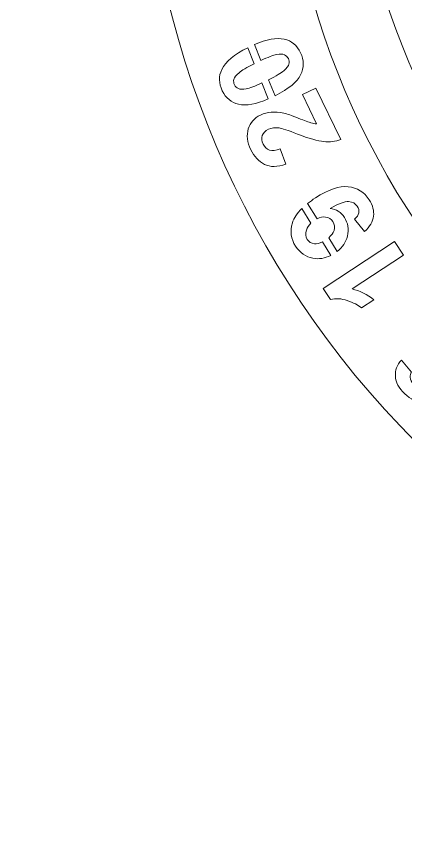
# Model space of a CAD drawing. Header units: millimetres. Extents: x -2159 to -1639, y -1602 to -453.
# Drawn here: x -1843.1 to -1805.6, y -986.8 to -907.5 of the extents above; entities that cross this region are included whole.
import ezdxf

# ---------------------------------------------------------------- set-up
doc = ezdxf.new("R2010")
doc.units = ezdxf.units.MM
doc.header["$MEASUREMENT"] = 0
doc.layers.add('Layer 1', color=7, linetype='Continuous')

msp = doc.modelspace()

# ---------------------------------------------------------------- linework, layer by layer
at = {"layer": 'Layer 1', "color": 250, "lineweight": 9}
for points, knots in [([(-1707.3702, -801.3175), (-1661.2961, -819.9329), (-1639.0364, -872.3735), (-1657.6515, -918.4475), (-1657.6515, -918.4475), (-1676.2666, -964.5215), (-1728.7073, -986.7814), (-1774.7816, -968.1663), (-1774.7816, -968.1663), (-1820.8557, -949.551), (-1843.1153, -897.1104), (-1824.5002, -851.0364), (-1824.5002, -851.0364), (-1805.8851, -804.9622), (-1753.4443, -782.7024), (-1707.3702, -801.3175)], [0, 0, 0, 0, 0.2, 0.2, 0.2, 0.2, 0.4, 0.4, 0.4, 0.4, 0.6, 0.6, 0.6, 0.6, 1, 1, 1, 1]), ([(-1712.4259, -813.8312), (-1673.2631, -829.6542), (-1654.3422, -874.2287), (-1670.1651, -913.3917), (-1670.1651, -913.3917), (-1685.988, -952.5545), (-1730.5627, -971.4753), (-1769.7257, -955.6525), (-1769.7257, -955.6525), (-1808.8886, -939.8299), (-1827.8095, -895.255), (-1811.9866, -856.0922), (-1811.9866, -856.0922), (-1796.1638, -816.9294), (-1751.5891, -798.0085), (-1712.4259, -813.8312)], [0, 0, 0, 0, 0.2, 0.2, 0.2, 0.2, 0.4, 0.4, 0.4, 0.4, 0.6, 0.6, 0.6, 0.6, 1, 1, 1, 1]), ([(-1741.0758, -815.0107), (-1702.5641, -815.0107), (-1671.3443, -846.2304), (-1671.3443, -884.742), (-1671.3443, -884.742), (-1671.3443, -923.2538), (-1702.5641, -954.4732), (-1741.0758, -954.4732), (-1741.0758, -954.4732), (-1779.5876, -954.4732), (-1810.8074, -923.2538), (-1810.8074, -884.742), (-1810.8074, -884.742), (-1810.8074, -846.2304), (-1779.5876, -815.0107), (-1741.0758, -815.0107)], [0, 0, 0, 0, 0.2, 0.2, 0.2, 0.2, 0.4, 0.4, 0.4, 0.4, 0.6, 0.6, 0.6, 0.6, 1, 1, 1, 1]), ([(-1818.8274, -913.5901), (-1818.1033, -913.2292), (-1817.6151, -912.9401), (-1817.3616, -912.7224), (-1817.3616, -912.7224), (-1817.0793, -912.4796), (-1816.9158, -912.267), (-1816.8709, -912.0845), (-1816.8709, -912.0845), (-1816.8262, -911.9018), (-1816.8453, -911.727), (-1816.9268, -911.5589), (-1816.9268, -911.5589), (-1817.008, -911.3909), (-1817.1361, -911.2668), (-1817.3098, -911.188), (-1817.3098, -911.188), (-1817.4808, -911.1101), (-1817.726, -911.1021), (-1818.0437, -911.1672), (-1818.0437, -911.1672), (-1818.3891, -911.2344), (-1818.8995, -911.4239), (-1819.5737, -911.7354), (-1819.5737, -911.7354), (-1819.5737, -911.7354), (-1820.1906, -910.2019), (-1820.1906, -910.2019), (-1820.1906, -910.2019), (-1819.0193, -909.6968), (-1818.0614, -909.5262), (-1817.3187, -909.6897), (-1817.3187, -909.6897), (-1816.6214, -909.8447), (-1816.1002, -910.2778), (-1815.7546, -910.9907), (-1815.7546, -910.9907), (-1815.4072, -911.707), (-1815.4031, -912.4183), (-1815.7423, -913.1246), (-1815.7423, -913.1246), (-1816.0676, -913.8023), (-1816.8903, -914.4715), (-1818.2073, -915.1312), (-1818.2073, -915.1312), (-1818.2073, -915.1312), (-1818.8274, -913.5901), (-1818.8274, -913.5901)], [0, 0, 0, 0, 0.0769231, 0.0769231, 0.0769231, 0.0769231, 0.1538462, 0.1538462, 0.1538462, 0.1538462, 0.2307692, 0.2307692, 0.2307692, 0.2307692, 0.3076923, 0.3076923, 0.3076923, 0.3076923, 0.3846154, 0.3846154, 0.3846154, 0.3846154, 0.4615385, 0.4615385, 0.4615385, 0.4615385, 0.5384615, 0.5384615, 0.5384615, 0.5384615, 0.6153846, 0.6153846, 0.6153846, 0.6153846, 0.6923077, 0.6923077, 0.6923077, 0.6923077, 0.7692308, 0.7692308, 0.7692308, 0.7692308, 0.8461538, 0.8461538, 0.8461538, 0.8461538, 1, 1, 1, 1]), ([(-1822.119, -914.0766), (-1822.0376, -914.2445), (-1821.9098, -914.3687), (-1821.7369, -914.4459), (-1821.7369, -914.4459), (-1821.5649, -914.5254), (-1821.3198, -914.5337), (-1821.0021, -914.4685), (-1821.0021, -914.4685), (-1820.6556, -914.4002), (-1820.1469, -914.2113), (-1819.4783, -913.9029), (-1819.4783, -913.9029), (-1819.4783, -913.9029), (-1818.8611, -915.4368), (-1818.8611, -915.4368), (-1818.8611, -915.4368), (-1820.028, -915.9398), (-1820.9841, -916.1095), (-1821.727, -915.9459), (-1821.727, -915.9459), (-1822.4245, -915.7908), (-1822.9455, -915.3578), (-1823.2912, -914.6449), (-1823.2912, -914.6449), (-1823.6368, -913.9321), (-1823.6516, -913.2513), (-1823.3361, -912.601), (-1823.3361, -912.601), (-1822.9795, -911.861), (-1822.1482, -911.1622), (-1820.8445, -910.5075), (-1820.8445, -910.5075), (-1820.8445, -910.5075), (-1820.2245, -912.0485), (-1820.2245, -912.0485), (-1820.2245, -912.0485), (-1820.9419, -912.4064), (-1821.4268, -912.694), (-1821.6791, -912.9108), (-1821.6791, -912.9108), (-1821.9612, -913.1536), (-1822.1266, -913.367), (-1822.1714, -913.5496), (-1822.1714, -913.5496), (-1822.2179, -913.733), (-1822.2005, -913.9087), (-1822.119, -914.0766)], [0, 0, 0, 0, 0.0769231, 0.0769231, 0.0769231, 0.0769231, 0.1538462, 0.1538462, 0.1538462, 0.1538462, 0.2307692, 0.2307692, 0.2307692, 0.2307692, 0.3076923, 0.3076923, 0.3076923, 0.3076923, 0.3846154, 0.3846154, 0.3846154, 0.3846154, 0.4615385, 0.4615385, 0.4615385, 0.4615385, 0.5384615, 0.5384615, 0.5384615, 0.5384615, 0.6153846, 0.6153846, 0.6153846, 0.6153846, 0.6923077, 0.6923077, 0.6923077, 0.6923077, 0.7692308, 0.7692308, 0.7692308, 0.7692308, 0.8461538, 0.8461538, 0.8461538, 0.8461538, 1, 1, 1, 1]), ([(-1815.5754, -915.0268), (-1815.5754, -915.0268), (-1814.2697, -914.3936), (-1814.2697, -914.3936), (-1814.2697, -914.3936), (-1814.2697, -914.3936), (-1811.8716, -919.3393), (-1811.8716, -919.3393), (-1811.8716, -919.3393), (-1812.3945, -919.5272), (-1812.9421, -919.5938), (-1813.5155, -919.5416), (-1813.5155, -919.5416), (-1814.089, -919.4895), (-1814.9352, -919.2457), (-1816.0526, -918.8139), (-1816.0526, -918.8139), (-1816.9537, -918.4656), (-1817.545, -918.2719), (-1817.8257, -918.2301), (-1817.8257, -918.2301), (-1818.2108, -918.1778), (-1818.5461, -918.2196), (-1818.8322, -918.3584), (-1818.8322, -918.3584), (-1819.1475, -918.5113), (-1819.3485, -918.7125), (-1819.436, -918.9644), (-1819.436, -918.9644), (-1819.524, -919.2146), (-1819.495, -919.4884), (-1819.3513, -919.7847), (-1819.3513, -919.7847), (-1819.2084, -920.0797), (-1819.0062, -920.2694), (-1818.7434, -920.3578), (-1818.7434, -920.3578), (-1818.4829, -920.4453), (-1818.14, -920.4017), (-1817.7136, -920.2288), (-1817.7136, -920.2288), (-1817.7136, -920.2288), (-1817.1713, -921.7055), (-1817.1713, -921.7055), (-1817.1713, -921.7055), (-1817.9899, -921.9989), (-1818.6756, -922.0076), (-1819.2293, -921.73), (-1819.2293, -921.73), (-1819.7814, -921.4516), (-1820.2185, -920.9819), (-1820.5401, -920.3188), (-1820.5401, -920.3188), (-1820.8924, -919.5922), (-1820.972, -918.926), (-1820.7815, -918.3195), (-1820.7815, -918.3195), (-1820.5902, -917.7144), (-1820.2023, -917.2703), (-1819.6179, -916.9869), (-1819.6179, -916.9869), (-1819.2856, -916.8257), (-1818.941, -916.7328), (-1818.5822, -916.7049), (-1818.5822, -916.7049), (-1818.225, -916.6776), (-1817.82, -916.7141), (-1817.3655, -916.8134), (-1817.3655, -916.8134), (-1817.0639, -916.8766), (-1816.6, -917.0347), (-1815.9742, -917.2817), (-1815.9742, -917.2817), (-1815.3477, -917.5305), (-1814.94, -917.6819), (-1814.7473, -917.7344), (-1814.7473, -917.7344), (-1814.5554, -917.7896), (-1814.3769, -917.8216), (-1814.2143, -917.8338), (-1814.2143, -917.8338), (-1814.2143, -917.8338), (-1815.5754, -915.0268), (-1815.5754, -915.0268)], [0, 0, 0, 0, 0.0454545, 0.0454545, 0.0454545, 0.0454545, 0.0909091, 0.0909091, 0.0909091, 0.0909091, 0.1363636, 0.1363636, 0.1363636, 0.1363636, 0.1818182, 0.1818182, 0.1818182, 0.1818182, 0.2272727, 0.2272727, 0.2272727, 0.2272727, 0.2727273, 0.2727273, 0.2727273, 0.2727273, 0.3181818, 0.3181818, 0.3181818, 0.3181818, 0.3636364, 0.3636364, 0.3636364, 0.3636364, 0.4090909, 0.4090909, 0.4090909, 0.4090909, 0.4545455, 0.4545455, 0.4545455, 0.4545455, 0.5, 0.5, 0.5, 0.5, 0.5454545, 0.5454545, 0.5454545, 0.5454545, 0.5909091, 0.5909091, 0.5909091, 0.5909091, 0.6363636, 0.6363636, 0.6363636, 0.6363636, 0.6818182, 0.6818182, 0.6818182, 0.6818182, 0.7272727, 0.7272727, 0.7272727, 0.7272727, 0.7727273, 0.7727273, 0.7727273, 0.7727273, 0.8181818, 0.8181818, 0.8181818, 0.8181818, 0.8636364, 0.8636364, 0.8636364, 0.8636364, 0.9090909, 0.9090909, 0.9090909, 0.9090909, 1, 1, 1, 1]), ([(-1813.042, -928.7861), (-1812.7678, -928.5619), (-1812.5956, -928.3314), (-1812.524, -928.0953), (-1812.524, -928.0953), (-1812.4319, -927.7871), (-1812.4702, -927.5026), (-1812.641, -927.2411), (-1812.641, -927.2411), (-1812.8057, -926.9893), (-1813.0431, -926.8419), (-1813.3549, -926.8), (-1813.3549, -926.8), (-1813.5999, -926.767), (-1813.8673, -926.8245), (-1814.1569, -926.9726), (-1814.1569, -926.9726), (-1814.1569, -926.9726), (-1815.066, -925.494), (-1815.066, -925.494), (-1815.066, -925.494), (-1814.8419, -925.3165), (-1814.5935, -925.1386), (-1814.321, -924.9605), (-1814.321, -924.9605), (-1813.0681, -924.1413), (-1812.0115, -923.7805), (-1811.1545, -923.88), (-1811.1545, -923.88), (-1810.2961, -923.9787), (-1809.6247, -924.3997), (-1809.1391, -925.1427), (-1809.1391, -925.1427), (-1808.79, -925.6768), (-1808.652, -926.2009), (-1808.7233, -926.7185), (-1808.7233, -926.7185), (-1808.7939, -927.2333), (-1809.084, -927.7257), (-1809.5943, -928.1913), (-1809.5943, -928.1913), (-1809.5943, -928.1913), (-1810.5663, -927.0109), (-1810.5663, -927.0109), (-1810.5663, -927.0109), (-1810.3262, -926.8107), (-1810.1865, -926.6033), (-1810.1466, -926.3929), (-1810.1466, -926.3929), (-1810.1049, -926.1816), (-1810.1555, -925.9687), (-1810.2941, -925.7567), (-1810.2941, -925.7567), (-1810.4702, -925.4873), (-1810.7451, -925.3417), (-1811.1182, -925.3172), (-1811.1182, -925.3172), (-1811.4915, -925.2926), (-1812.0893, -925.5127), (-1812.9098, -925.9741), (-1812.9098, -925.9741), (-1812.3113, -926.0539), (-1811.8512, -926.3401), (-1811.5272, -926.8359), (-1811.5272, -926.8359), (-1811.1758, -927.3731), (-1811.0787, -927.9741), (-1811.2395, -928.6366), (-1811.2395, -928.6366), (-1811.3792, -929.2123), (-1811.7095, -929.7011), (-1812.2308, -930.1053), (-1812.2308, -930.1053), (-1812.2308, -930.1053), (-1813.042, -928.7861), (-1813.042, -928.7861)], [0, 0, 0, 0, 0.05, 0.05, 0.05, 0.05, 0.1, 0.1, 0.1, 0.1, 0.15, 0.15, 0.15, 0.15, 0.2, 0.2, 0.2, 0.2, 0.25, 0.25, 0.25, 0.25, 0.3, 0.3, 0.3, 0.3, 0.35, 0.35, 0.35, 0.35, 0.4, 0.4, 0.4, 0.4, 0.45, 0.45, 0.45, 0.45, 0.5, 0.5, 0.5, 0.5, 0.55, 0.55, 0.55, 0.55, 0.6, 0.6, 0.6, 0.6, 0.65, 0.65, 0.65, 0.65, 0.7, 0.7, 0.7, 0.7, 0.75, 0.75, 0.75, 0.75, 0.8, 0.8, 0.8, 0.8, 0.85, 0.85, 0.85, 0.85, 0.9, 0.9, 0.9, 0.9, 1, 1, 1, 1]), ([(-1814.7499, -927.3841), (-1814.9718, -927.5892), (-1815.1193, -927.8107), (-1815.1918, -928.0485), (-1815.1918, -928.0485), (-1815.2983, -928.3936), (-1815.2678, -928.6945), (-1815.101, -928.9493), (-1815.101, -928.9493), (-1814.9425, -929.1918), (-1814.7157, -929.3301), (-1814.4202, -929.3645), (-1814.4202, -929.3645), (-1814.1997, -929.3911), (-1813.9421, -929.3292), (-1813.6462, -929.1794), (-1813.6462, -929.1794), (-1813.6462, -929.1794), (-1812.8395, -930.4913), (-1812.8395, -930.4913), (-1812.8395, -930.4913), (-1813.4143, -930.7831), (-1813.9885, -930.8736), (-1814.5626, -930.7614), (-1814.5626, -930.7614), (-1815.258, -930.627), (-1815.814, -930.2394), (-1816.2308, -929.6018), (-1816.2308, -929.6018), (-1816.6842, -928.9084), (-1816.7879, -928.1616), (-1816.5415, -927.3657), (-1816.5415, -927.3657), (-1816.3979, -926.904), (-1816.0895, -926.4409), (-1815.6158, -925.9761), (-1815.6158, -925.9761), (-1815.6158, -925.9761), (-1814.7499, -927.3841), (-1814.7499, -927.3841)], [0, 0, 0, 0, 0.0909091, 0.0909091, 0.0909091, 0.0909091, 0.1818182, 0.1818182, 0.1818182, 0.1818182, 0.2727273, 0.2727273, 0.2727273, 0.2727273, 0.3636364, 0.3636364, 0.3636364, 0.3636364, 0.4545455, 0.4545455, 0.4545455, 0.4545455, 0.5454545, 0.5454545, 0.5454545, 0.5454545, 0.6363636, 0.6363636, 0.6363636, 0.6363636, 0.7272727, 0.7272727, 0.7272727, 0.7272727, 0.8181818, 0.8181818, 0.8181818, 0.8181818, 1, 1, 1, 1]), ([(-1806.6892, -929.1612), (-1806.6892, -929.1612), (-1805.8326, -930.4715), (-1805.8326, -930.4715), (-1805.8326, -930.4715), (-1805.8326, -930.4715), (-1810.79, -933.7126), (-1810.79, -933.7126), (-1810.79, -933.7126), (-1810.0278, -933.897), (-1809.3257, -934.2434), (-1808.6854, -934.7531), (-1808.6854, -934.7531), (-1808.6854, -934.7531), (-1809.8809, -935.5347), (-1809.8809, -935.5347), (-1809.8809, -935.5347), (-1810.2167, -935.2649), (-1810.6714, -935.0321), (-1811.2471, -934.8375), (-1811.2471, -934.8375), (-1811.8221, -934.6399), (-1812.3664, -934.6044), (-1812.8803, -934.7265), (-1812.8803, -934.7265), (-1812.8803, -934.7265), (-1813.5755, -933.6634), (-1813.5755, -933.6634), (-1813.5755, -933.6634), (-1813.5755, -933.6634), (-1806.6892, -929.1612), (-1806.6892, -929.1612)], [0, 0, 0, 0, 0.1111111, 0.1111111, 0.1111111, 0.1111111, 0.2222222, 0.2222222, 0.2222222, 0.2222222, 0.3333333, 0.3333333, 0.3333333, 0.3333333, 0.4444444, 0.4444444, 0.4444444, 0.4444444, 0.5555556, 0.5555556, 0.5555556, 0.5555556, 0.6666667, 0.6666667, 0.6666667, 0.6666667, 0.7777778, 0.7777778, 0.7777778, 0.7777778, 1, 1, 1, 1]), ([(-1805.0524, -941.7086), (-1805.1506, -941.8655), (-1805.198, -942.031), (-1805.1945, -942.2049), (-1805.1945, -942.2049), (-1805.1881, -942.4552), (-1805.0812, -942.6802), (-1804.8728, -942.8782), (-1804.8728, -942.8782), (-1804.6547, -943.0855), (-1804.4204, -943.1846), (-1804.1688, -943.1768), (-1804.1688, -943.1768), (-1804.058, -943.1734), (-1803.9517, -943.15), (-1803.85, -943.1067), (-1803.85, -943.1067), (-1803.85, -943.1067), (-1802.8534, -944.2657), (-1802.8534, -944.2657), (-1802.8534, -944.2657), (-1803.1908, -944.4972), (-1803.5705, -944.6113), (-1803.992, -944.6083), (-1803.992, -944.6083), (-1804.5741, -944.6044), (-1805.1509, -944.3322), (-1805.7182, -943.7931), (-1805.7182, -943.7931), (-1806.2816, -943.258), (-1806.5802, -942.6983), (-1806.6167, -942.1146), (-1806.6167, -942.1146), (-1806.6532, -941.531), (-1806.4616, -941.0168), (-1806.0405, -940.5736), (-1806.0405, -940.5736), (-1806.0405, -940.5736), (-1806.0342, -940.5672), (-1806.0342, -940.5672), (-1806.0342, -940.5672), (-1806.0342, -940.5672), (-1805.0524, -941.7086), (-1805.0524, -941.7086)], [0, 0, 0, 0, 0.0833333, 0.0833333, 0.0833333, 0.0833333, 0.1666667, 0.1666667, 0.1666667, 0.1666667, 0.25, 0.25, 0.25, 0.25, 0.3333333, 0.3333333, 0.3333333, 0.3333333, 0.4166667, 0.4166667, 0.4166667, 0.4166667, 0.5, 0.5, 0.5, 0.5, 0.5833333, 0.5833333, 0.5833333, 0.5833333, 0.6666667, 0.6666667, 0.6666667, 0.6666667, 0.75, 0.75, 0.75, 0.75, 0.8333333, 0.8333333, 0.8333333, 0.8333333, 1, 1, 1, 1])]:
    msp.add_open_spline(points, degree=3, knots=knots, dxfattribs=at)

doc.saveas('drawing.dxf')
